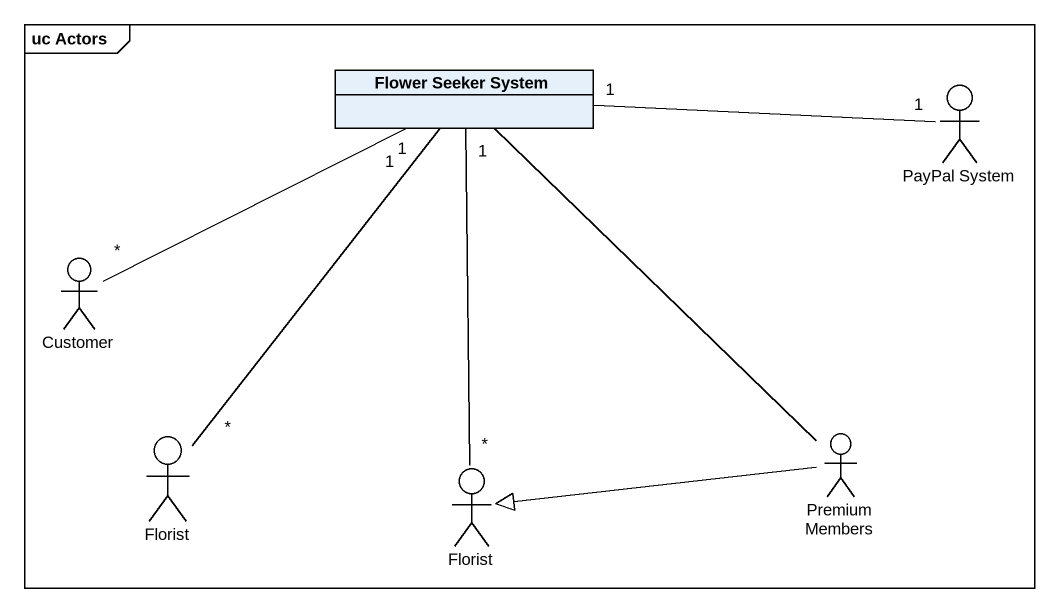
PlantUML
@startuml
mainframe uc Actors
allowmixing
hide circle
hide empty members
class "Flower Seeker System" as Flower_Seeker_System
actor "PayPal System" as PayPal_System
actor Customer
actor Florist
actor "Florist" as Florist_2
actor "Premium Members" as Premium_Members
Flower_Seeker_System "1" -right- "1" PayPal_System
Flower_Seeker_System "1" -- "*" Florist
Flower_Seeker_System "1" -- "*" Florist_2
Flower_Seeker_System -- Premium_Members
Customer "*" -right- "1" Flower_Seeker_System
Premium_Members -left-|> Florist_2
@enduml
